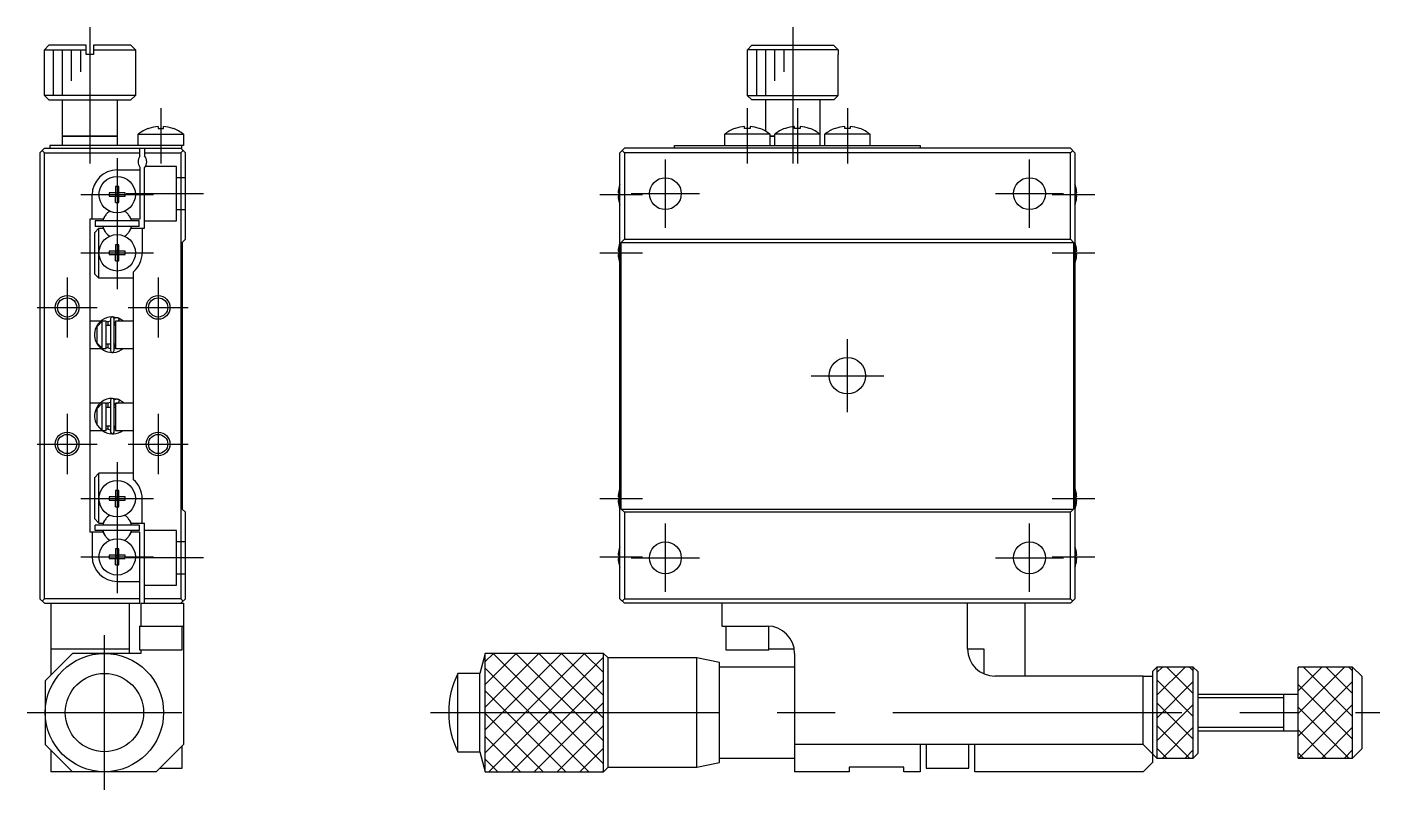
# Model space of a CAD drawing. Extents: x -119 to 236, y -99 to 95.
# Drawn here: x 87.2 to 235.8, y -45.5 to 38.3 of the extents above; entities that cross this region are included whole.
import ezdxf

# ---------------------------------------------------------------- set-up
doc = ezdxf.new("R2010")
doc.units = 0
doc.linetypes.add('CENTER', pattern=[50.8, 31.75, -6.35, 6.35, -6.35])
doc.linetypes.add('DASHED', pattern=[19.05, 12.7, -6.35])
doc.layers.get('0').update_dxf_attribs({"linetype": 'CONTINUOUS'})
doc.layers.add('CENTER', color=1, linetype='CENTER')

msp = doc.modelspace()

# ---------------------------------------------------------------- linework, layer by layer
at = {"color": 7, "linetype": 'CONTINUOUS'}
for p, q in [((89.081369, 35.8), (89.581369, 36.3)), ((89.081369, 30.8), (89.081369, 35.8)), ((89.081369, 35.8), (93.681369, 35.8)), ((93.681369, 36.3), (89.581369, 36.3)), ((90.081369, 30.8), (90.081369, 35.8)), ((91.081369, 30.8), (91.081369, 35.8)), ((92.081369, 32.4), (92.081369, 35.8)), ((93.081369, 33.4), (93.081369, 35.8)), ((93.681369, 35.8), (93.681369, 36.3)), ((93.681369, 35.3), (93.681369, 35.8)), ((98.581369, 36.3), (94.481369, 36.3)), ((94.481369, 36.3), (94.481369, 35.8)), ((94.481369, 35.8), (99.081369, 35.8)), ((94.481369, 35.8), (94.481369, 35.3)), ((98.581369, 36.3), (99.081369, 35.8)), ((99.081369, 35.8), (99.081369, 30.8)), ((166.316033, 35.8), (166.81782, 36.3)), ((176.283981, 35.8), (166.316033, 35.8)), ((166.316033, 35.3), (166.316033, 35.8)), ((166.81782, 36.3), (175.782194, 36.3)), ((167.300007, 35.8), (167.300007, 30.8)), ((168.300007, 35.8), (168.300007, 30.8)), ((169.300007, 35.8), (169.300007, 32.4)), ((170.300007, 35.8), (170.300007, 33.4)), ((175.782194, 36.3), (176.283981, 35.8)), ((176.283981, 35.8), (176.283981, 35.3)), ((94.481369, 35.3), (93.681369, 35.3)), ((166.300007, 35.3), (166.300007, 30.8)), ((166.300007, 35.3), (166.316033, 35.3)), ((176.283981, 35.3), (176.300007, 35.3)), ((176.300007, 30.8), (176.300007, 35.3)), ((99.081369, 30.8), (89.081369, 30.8)), ((89.581369, 30.3), (89.081369, 30.8)), ((89.581369, 30.3), (98.581369, 30.3)), ((91.081369, 25.3), (91.081369, 30.3)), ((97.081369, 30.3), (97.081369, 25.3)), ((99.081369, 30.8), (98.581369, 30.3)), ((166.300007, 30.8), (176.300007, 30.8)), ((166.300007, 30.8), (166.800007, 30.3)), ((175.800007, 30.3), (166.800007, 30.3)), ((168.300007, 30.3), (168.300007, 26.864102)), ((174.300007, 25.3), (174.300007, 30.3)), ((175.800007, 30.3), (176.300007, 30.8)), ((100.531369, 27.165302), (100.565125, 27.165302)), ((101.581369, 27.377436), (101.581369, 27.165302)), ((101.581369, 27.165302), (102.181369, 27.165302)), ((102.181369, 27.165302), (102.181369, 27.377436)), ((103.197614, 27.165302), (103.231369, 27.165302)), ((164.983762, 27.165302), (164.950007, 27.165302)), ((166.000007, 27.165302), (166.000007, 27.377436)), ((166.600007, 27.165302), (166.000007, 27.165302)), ((166.600007, 27.377436), (166.600007, 27.165302)), ((167.650007, 27.165302), (167.616252, 27.165302)), ((170.483762, 27.165302), (170.450007, 27.165302)), ((171.500007, 27.165302), (171.500007, 27.377436)), ((172.100007, 27.165302), (171.500007, 27.165302)), ((172.100007, 27.377436), (172.100007, 27.165302)), ((173.150007, 27.165302), (173.116252, 27.165302)), ((175.983762, 27.165302), (175.950007, 27.165302)), ((177.000007, 27.165302), (177.000007, 27.377436)), ((177.600007, 27.165302), (177.000007, 27.165302)), ((177.600007, 27.377436), (177.600007, 27.165302)), ((178.650007, 27.165302), (178.616252, 27.165302)), ((104.381369, 25.3), (89.681369, 25.3)), ((89.681369, 25.3), (89.681369, 25)), ((97.081369, 26.3), (91.081369, 26.3)), ((91.081369, 26.3), (97.081369, 26.3)), ((99.381369, 26.522499), (104.381369, 26.522499)), ((99.381369, 25.3), (99.381369, 26.522499)), ((104.181369, 25), (104.181369, 25.3)), ((104.381369, 26.522499), (104.381369, 25.3)), ((158.300007, 25), (158.300007, 25.3)), ((158.300007, 25.3), (185.300007, 25.3)), ((168.800007, 26.522499), (163.800007, 26.522499)), ((163.800007, 26.522499), (163.800007, 25.3)), ((168.800007, 25.3), (168.800007, 26.522499)), ((169.300007, 26.3), (168.800007, 26.3)), ((168.800007, 26.3), (169.300007, 26.3)), ((174.300007, 26.522499), (169.300007, 26.522499)), ((169.300007, 26.522499), (169.300007, 25.3)), ((179.800007, 26.522499), (174.800007, 26.522499)), ((174.800007, 26.522499), (174.800007, 25.3)), ((179.800007, 25.3), (179.800007, 26.522499)), ((185.300007, 25.3), (185.300007, 25)), ((89.081369, 25), (88.581369, 24.5)), ((88.581369, 24.5), (88.581369, -24.5)), ((88.831369, 24.75), (89.081369, 24.5)), ((89.081369, 25), (104.181369, 25)), ((89.081369, -24.5), (89.081369, 24.5)), ((89.081369, 24.5), (99.581369, 24.5)), ((99.581369, 24.1), (99.581369, 25)), ((100.081369, 25), (100.081369, 24.161438)), ((100.081369, 24.5), (104.081369, 24.5)), ((104.581369, 24.5), (104.081369, 25)), ((104.081369, 24.5), (104.331369, 24.75)), ((104.081369, 24.5), (104.081369, -24.5)), ((104.581369, 15), (104.581369, 24.5)), ((152.800007, 25), (152.300007, 24.5)), ((152.300007, -24.5), (152.300007, 24.5)), ((152.800007, 24.5), (152.550007, 24.75)), ((201.800007, 25), (152.800007, 25)), ((201.800007, 24.5), (152.800007, 24.5)), ((152.800007, 24.5), (152.800007, 15)), ((202.300007, 24.5), (201.800007, 25)), ((202.050007, 24.75), (201.800007, 24.5)), ((201.800007, 15), (201.800007, 24.5)), ((202.300007, 24.5), (202.300007, -24.5)), ((97.081369, 22.6), (99.581369, 22.6)), ((99.581369, 22.9), (99.581369, 17.2)), ((100.081369, 16.2), (100.081369, 22.838562)), ((94.331369, 17.2), (94.331369, 19.85)), ((96.195008, 20.08), (96.195008, 19.72)), ((96.901369, 20.08), (96.195008, 20.08)), ((96.195008, 19.72), (96.901369, 19.72)), ((97.261369, 20.786361), (96.901369, 20.786361)), ((96.901369, 20.786361), (96.901369, 20.08)), ((96.911742, 20.069628), (96.901369, 20.08)), ((96.911742, 19.730372), (96.901369, 19.72)), ((96.901369, 19.013638), (96.901369, 19.72)), ((96.911742, 20.069628), (96.911742, 19.730372)), ((97.250997, 20.069628), (96.911742, 20.069628)), ((96.911742, 19.730372), (97.250997, 19.730372)), ((97.250997, 20.069628), (97.261369, 20.08)), ((97.250997, 19.730372), (97.250997, 20.069628)), ((97.250997, 19.730372), (97.261369, 19.72)), ((97.261369, 20.08), (97.261369, 20.786361)), ((97.967731, 20.08), (97.261369, 20.08)), ((97.261369, 19.72), (97.967731, 19.72)), ((97.261369, 19.013638), (97.261369, 19.72)), ((97.967731, 19.72), (97.967731, 20.08)), ((152.110148, 20.08), (152.230485, 20.08)), ((152.230485, 19.72), (152.110148, 19.72)), ((152.225863, 20.788616), (152.230485, 20.786361)), ((152.230485, 20.08), (152.230485, 19.72)), ((202.369529, 20.786361), (202.374151, 20.788616)), ((202.369529, 19.72), (202.369529, 20.08)), ((202.369529, 20.08), (202.489866, 20.08)), ((202.489866, 19.72), (202.369529, 19.72)), ((96.901369, 19.013638), (97.261369, 19.013638)), ((152.230485, 19.013638), (152.225863, 19.011384)), ((202.374151, 19.011384), (202.369529, 19.013638)), ((94.081369, 17.2), (94.081369, -17.2)), ((95.536957, 17.2), (94.081369, 17.2)), ((99.481369, 17), (94.681369, 17)), ((94.681369, 17), (94.681369, 16.4)), ((99.481369, 16.4), (94.681369, 16.4)), ((95.706554, 17.49375), (95.536957, 17.2)), ((98.625781, 17.2), (98.456185, 17.49375)), ((99.581369, 17.2), (98.625781, 17.2)), ((99.481369, 16.4), (99.481369, 17)), ((95.081369, 16.2), (94.581369, 15.7)), ((94.581369, 15.7), (94.581369, 11.2)), ((95.081369, 10.7), (95.081369, 16.2)), ((95.081369, 16.2), (95.536957, 16.2)), ((95.536957, 16.2), (95.706554, 15.90625)), ((98.456185, 15.90625), (98.625781, 16.2)), ((98.625781, 16.2), (100.081369, 16.2)), ((99.831369, 16.2), (99.831369, 13.5)), ((104.581369, 15), (104.231369, 14.65)), ((152.450007, 14.65), (152.800007, 15)), ((152.800007, 15), (201.800007, 15)), ((201.800007, 15), (202.150007, 14.65)), ((96.195008, 13.68), (96.195008, 13.32)), ((96.901369, 13.68), (96.195008, 13.68)), ((96.901369, 14.386361), (96.901369, 13.68)), ((97.261369, 14.386361), (96.901369, 14.386361)), ((96.911742, 13.669628), (96.901369, 13.68)), ((96.911742, 13.669628), (96.911742, 13.330372)), ((97.250997, 13.669628), (96.911742, 13.669628)), ((97.250997, 13.669628), (97.261369, 13.68)), ((97.250997, 13.330372), (97.250997, 13.669628)), ((97.261369, 13.68), (97.261369, 14.386361)), ((97.967731, 13.68), (97.261369, 13.68)), ((97.967731, 13.32), (97.967731, 13.68)), ((104.231369, 14.65), (104.231369, -14.65)), ((152.110148, 13.68), (152.230485, 13.68)), ((152.225863, 14.388616), (152.230485, 14.386361)), ((152.230485, 13.68), (152.230485, 13.32)), ((152.450007, -14.65), (152.450007, 14.65)), ((152.450007, 14.65), (202.150007, 14.65)), ((202.150007, 14.65), (202.150007, -14.65)), ((202.369529, 14.386361), (202.374151, 14.388616)), ((202.369529, 13.32), (202.369529, 13.68)), ((202.369529, 13.68), (202.489866, 13.68)), ((96.195008, 13.32), (96.901369, 13.32)), ((96.911742, 13.330372), (96.901369, 13.32)), ((96.901369, 12.613638), (96.901369, 13.32)), ((96.901369, 12.613638), (97.261369, 12.613638)), ((96.911742, 13.330372), (97.250997, 13.330372)), ((97.250997, 13.330372), (97.261369, 13.32)), ((97.261369, 12.613638), (97.261369, 13.32)), ((97.261369, 13.32), (97.967731, 13.32)), ((152.230485, 13.32), (152.110148, 13.32)), ((152.230485, 12.613638), (152.225863, 12.611384)), ((202.489866, 13.32), (202.369529, 13.32)), ((202.374151, 12.611384), (202.369529, 12.613638)), ((94.581369, 11.2), (95.081369, 10.7)), ((98.881369, 10.7), (95.081369, 10.7)), ((98.881369, -11.420938), (98.881369, 11.420938)), ((95.279744, 6), (94.081369, 6)), ((94.881369, 5.416515), (95.381369, 5.945683)), ((95.280903, 6), (95.280738, 6)), ((95.381369, 6), (95.381369, 5.945683)), ((95.881369, 6), (95.381369, 6)), ((95.381369, 5.945683), (95.381369, 3.054317)), ((95.881358, 5.914926), (96.333491, 6.046028)), ((95.881369, 3), (95.881369, 6)), ((96.081369, 5.5), (96.081369, 6)), ((96.333519, 6.258046), (96.333519, 2.758046)), ((97.302398, 6.299002), (96.560854, 6.456727)), ((96.732837, 6.289885), (96.731079, 6.289048)), ((96.764427, 6.303901), (96.732837, 6.289885)), ((96.733519, 2.758046), (96.733519, 6.258046)), ((96.796664, 6.316321), (96.764427, 6.303901)), ((96.82947, 6.327113), (96.796664, 6.316321)), ((96.862764, 6.336251), (96.82947, 6.327113)), ((96.896464, 6.343715), (96.862764, 6.336251)), ((96.881369, 6), (96.881369, 3)), ((98.881369, 6), (96.881369, 6)), ((96.930489, 6.349485), (96.896464, 6.343715)), ((96.964755, 6.353548), (96.930489, 6.349485)), ((96.999178, 6.355894), (96.964755, 6.353548)), ((97.033674, 6.356517), (96.999178, 6.355894)), ((97.068159, 6.355416), (97.033674, 6.356517)), ((97.102549, 6.352592), (97.068159, 6.355416)), ((97.13676, 6.348053), (97.102549, 6.352592)), ((97.170708, 6.341809), (97.13676, 6.348053)), ((97.204309, 6.333875), (97.170708, 6.341809)), ((97.200969, 6.011824), (97.194644, 6)), ((97.207431, 6.024329), (97.200969, 6.011824)), ((97.237482, 6.32427), (97.204309, 6.333875)), ((97.309196, 6.296089), (97.205174, 5.999982)), ((97.213985, 6.037435), (97.207431, 6.024329)), ((97.220592, 6.051057), (97.213985, 6.037435)), ((97.227206, 6.065105), (97.220592, 6.051057)), ((97.233786, 6.079491), (97.227206, 6.065105)), ((97.240289, 6.094119), (97.233786, 6.079491)), ((97.270142, 6.313017), (97.237482, 6.32427)), ((97.246673, 6.108895), (97.240289, 6.094119)), ((97.252896, 6.123723), (97.246673, 6.108895)), ((97.258919, 6.138508), (97.252896, 6.123723)), ((97.264701, 6.153153), (97.258919, 6.138508)), ((97.270206, 6.167564), (97.264701, 6.153153)), ((97.300533, 6.300863), (97.270142, 6.313017)), ((97.275397, 6.181646), (97.270206, 6.167564)), ((97.280242, 6.195309), (97.275397, 6.181646)), ((97.284709, 6.208465), (97.280242, 6.195309)), ((97.288768, 6.221027), (97.284709, 6.208465)), ((97.292394, 6.232915), (97.288768, 6.221027)), ((97.295563, 6.244051), (97.292394, 6.232915)), ((97.298254, 6.254364), (97.295563, 6.244051)), ((97.300451, 6.263786), (97.298254, 6.254364)), ((97.2992, 6.301144), (97.301193, 6.300489)), ((97.787168, 6.000034), (97.300093, 6.300011)), ((97.302138, 6.272256), (97.300451, 6.263786)), ((97.301193, 6.300489), (97.302671, 6.298643)), ((97.303305, 6.279719), (97.302138, 6.272256)), ((97.302671, 6.298643), (97.303626, 6.295621)), ((97.303944, 6.286128), (97.303305, 6.279719)), ((97.303626, 6.295621), (97.304052, 6.29144)), ((97.304052, 6.29144), (97.303944, 6.286128)), ((97.305935, 6.296655), (97.309196, 6.296089)), ((94.881369, 3.583485), (94.881369, 5.416515)), ((96.333519, 5.5), (95.881369, 5.5)), ((96.733519, 5.656435), (96.881336, 5.916361)), ((96.881369, 5.5), (96.733519, 5.5)), ((94.081369, 3), (95.29889, 3)), ((95.381369, 3.054317), (94.881369, 3.583485)), ((95.299352, 3), (95.299458, 3)), ((95.299986, 3), (95.300107, 3)), ((95.381369, 3.054317), (95.381369, 3)), ((95.381369, 3), (95.881369, 3)), ((96.333517, 2.970366), (95.8813, 3.100898)), ((95.881369, 3.5), (96.333519, 3.5)), ((96.081369, 3.024524), (96.081369, 3.5)), ((96.733519, 3.5), (96.881369, 3.5)), ((96.881329, 3.099736), (96.733519, 3.359657)), ((96.881578, 2.996816), (96.733522, 2.970048)), ((96.881369, 3), (98.881369, 3)), ((96.894603, 2.999892), (96.881578, 2.996816)), ((96.555496, 2.559274), (96.656284, 2.562912)), ((97.241575, 2.693134), (97.242712, 2.693503)), ((97.242712, 2.693503), (97.243734, 2.693837)), ((97.243734, 2.693837), (97.24502, 2.694259)), ((97.24502, 2.694259), (97.24669, 2.694811)), ((97.24669, 2.694811), (97.248302, 2.695349)), ((97.248302, 2.695349), (97.251516, 2.696435)), ((97.251516, 2.696435), (97.25333, 2.697056)), ((97.25333, 2.697056), (97.256898, 2.698293)), ((97.256898, 2.698293), (97.300533, 2.71523)), ((97.2992, 2.714949), (97.298893, 2.71568)), ((97.300533, 2.71523), (97.2992, 2.714949)), ((97.300291, 2.716166), (97.353221, 2.739769)), ((95.881246, -3.0321), (96.344231, -2.89593)), ((96.344258, -2.683911), (96.344258, -6.183911)), ((97.313137, -2.642955), (96.571594, -2.485231)), ((96.743576, -2.652073), (96.741818, -2.652909)), ((96.775166, -2.638056), (96.743576, -2.652073)), ((96.744258, -6.183911), (96.744258, -2.683911)), ((96.807403, -2.625637), (96.775166, -2.638056)), ((96.840209, -2.614845), (96.807403, -2.625637)), ((96.873503, -2.605706), (96.840209, -2.614845)), ((96.907203, -2.598243), (96.873503, -2.605706)), ((96.941228, -2.592473), (96.907203, -2.598243)), ((96.975494, -2.58841), (96.941228, -2.592473)), ((97.009917, -2.586064), (96.975494, -2.58841)), ((97.044413, -2.585441), (97.009917, -2.586064)), ((97.078899, -2.586542), (97.044413, -2.585441)), ((97.113289, -2.589365), (97.078899, -2.586542)), ((97.147499, -2.593904), (97.113289, -2.589365)), ((97.181447, -2.600148), (97.147499, -2.593904)), ((97.319935, -2.645869), (97.180089, -3.000019)), ((97.215048, -2.608082), (97.181447, -2.600148)), ((97.192364, -2.964834), (97.18688, -2.973786)), ((97.198095, -2.955024), (97.192364, -2.964834)), ((97.204038, -2.944415), (97.198095, -2.955024)), ((97.210157, -2.933074), (97.204038, -2.944415)), ((97.216413, -2.921069), (97.210157, -2.933074)), ((97.248221, -2.617688), (97.215048, -2.608082)), ((97.222769, -2.908475), (97.216413, -2.921069)), ((97.229186, -2.895368), (97.222769, -2.908475)), ((97.235624, -2.881829), (97.229186, -2.895368)), ((97.242043, -2.867942), (97.235624, -2.881829)), ((97.248405, -2.853791), (97.242043, -2.867942)), ((97.280881, -2.628941), (97.248221, -2.617688)), ((97.25467, -2.839463), (97.248405, -2.853791)), ((97.2608, -2.825046), (97.25467, -2.839463)), ((97.266756, -2.810629), (97.2608, -2.825046)), ((97.272504, -2.7963), (97.266756, -2.810629)), ((97.278007, -2.782147), (97.272504, -2.7963)), ((97.283231, -2.768257), (97.278007, -2.782147)), ((97.311272, -2.641095), (97.280881, -2.628941)), ((97.288145, -2.754715), (97.283231, -2.768257)), ((97.292718, -2.741605), (97.288145, -2.754715)), ((97.296922, -2.729006), (97.292718, -2.741605)), ((97.300732, -2.716996), (97.296922, -2.729006)), ((97.304124, -2.705649), (97.300732, -2.716996)), ((97.307078, -2.695034), (97.304124, -2.705649)), ((97.309574, -2.685217), (97.307078, -2.695034)), ((97.311598, -2.676257), (97.309574, -2.685217)), ((97.309939, -2.640813), (97.311885, -2.641435)), ((97.86396, -2.99995), (97.310832, -2.641946)), ((97.313138, -2.668211), (97.311598, -2.676257)), ((97.311885, -2.641435), (97.313344, -2.643184)), ((97.314184, -2.661126), (97.313138, -2.668211)), ((97.313344, -2.643184), (97.314308, -2.646048)), ((97.314729, -2.655047), (97.314184, -2.661126)), ((97.314308, -2.646048), (97.31477, -2.650011)), ((97.31477, -2.650011), (97.314729, -2.655047)), ((95.224183, -3), (94.081369, -3)), ((94.881369, -3.583485), (95.381369, -3.054317)), ((94.881369, -5.416515), (94.881369, -3.583485)), ((95.224994, -3), (95.22482, -3)), ((95.225376, -3), (95.225271, -3)), ((95.381369, -3), (95.381369, -3.054317)), ((95.881369, -3), (95.381369, -3)), ((95.381369, -3.054317), (95.381369, -5.945683)), ((95.881369, -6), (95.881369, -3)), ((96.344258, -3.5), (95.881369, -3.5)), ((96.081369, -3), (95.955356, -3)), ((96.081369, -3.5), (96.081369, -3)), ((96.744258, -3.285522), (96.881323, -3.032215)), ((96.881369, -3.5), (96.744258, -3.5)), ((98.881369, -3), (96.881369, -3)), ((96.881369, -3), (96.881369, -6)), ((96.949021, -2.999911), (97.130388, -2.999968)), ((97.172239, -2.994973), (97.168062, -3)), ((97.176787, -2.988902), (97.172239, -2.994973)), ((97.181677, -2.981825), (97.176787, -2.988902)), ((97.18688, -2.973786), (97.181677, -2.981825)), ((94.865237, -5.423411), (95.385373, -6.000507)), ((95.381369, -5.945683), (94.881369, -5.416515)), ((96.344256, -5.971592), (95.881316, -5.836034)), ((95.881369, -5.5), (96.344258, -5.5)), ((96.081369, -5.913996), (96.081369, -5.5)), ((96.744258, -5.5), (96.881369, -5.5)), ((96.881342, -5.835619), (96.744258, -5.5823)), ((94.081369, -6), (95.381369, -6)), ((95.381369, -5.945683), (95.381369, -6)), ((95.381369, -6), (95.881369, -6)), ((96.566235, -6.382684), (96.667024, -6.379045)), ((96.881448, -5.947618), (96.744261, -5.97191)), ((96.881369, -6), (98.881369, -6)), ((97.252314, -6.248824), (97.253451, -6.248454)), ((97.253451, -6.248454), (97.254473, -6.248121)), ((97.254473, -6.248121), (97.255759, -6.247699)), ((97.255759, -6.247699), (97.257429, -6.247146)), ((97.257429, -6.247146), (97.259041, -6.246608)), ((97.259041, -6.246608), (97.262255, -6.245522)), ((97.262255, -6.245522), (97.26407, -6.244902)), ((97.26407, -6.244902), (97.267637, -6.243665)), ((97.267637, -6.243665), (97.311272, -6.226727)), ((97.309939, -6.227009), (97.309632, -6.226277)), ((97.311272, -6.226727), (97.309939, -6.227009)), ((97.31103, -6.225791), (97.36396, -6.202189)), ((95.081369, -10.7), (94.581369, -11.2)), ((94.581369, -11.2), (94.581369, -15.7)), ((95.081369, -16.2), (95.081369, -10.7)), ((98.881369, -10.7), (95.081369, -10.7)), ((96.901369, -13.32), (96.195008, -13.32)), ((96.195008, -13.32), (96.195008, -13.68)), ((96.901369, -12.613639), (96.901369, -13.32)), ((97.261369, -12.613639), (96.901369, -12.613639)), ((96.911742, -13.330372), (96.901369, -13.32)), ((97.250997, -13.330372), (96.911742, -13.330372)), ((96.911742, -13.330372), (96.911742, -13.669628)), ((97.250997, -13.330372), (97.261369, -13.32)), ((97.250997, -13.669628), (97.250997, -13.330372)), ((97.261369, -13.32), (97.261369, -12.613639)), ((97.967731, -13.32), (97.261369, -13.32)), ((97.967731, -13.68), (97.967731, -13.32)), ((152.110148, -13.32), (152.230485, -13.32)), ((152.225863, -12.611384), (152.230485, -12.613639)), ((152.230485, -13.32), (152.230485, -13.68)), ((202.369529, -12.613639), (202.374151, -12.611384)), ((202.369529, -13.68), (202.369529, -13.32)), ((202.369529, -13.32), (202.489866, -13.32)), ((96.195008, -13.68), (96.901369, -13.68)), ((96.911742, -13.669628), (96.901369, -13.68)), ((96.901369, -14.386362), (96.901369, -13.68)), ((96.901369, -14.386362), (97.261369, -14.386362)), ((96.911742, -13.669628), (97.250997, -13.669628)), ((97.250997, -13.669628), (97.261369, -13.68)), ((97.261369, -14.386362), (97.261369, -13.68)), ((97.261369, -13.68), (97.967731, -13.68)), ((99.831369, -16.2), (99.831369, -13.5)), ((104.231369, -14.65), (104.581369, -15)), ((152.230485, -13.68), (152.110148, -13.68)), ((152.230485, -14.386362), (152.225863, -14.388616)), ((152.450007, -14.65), (202.150007, -14.65)), ((152.800007, -15), (152.450007, -14.65)), ((202.150007, -14.65), (201.800007, -15)), ((202.489866, -13.68), (202.369529, -13.68)), ((202.374151, -14.388616), (202.369529, -14.386362)), ((94.581369, -15.7), (95.081369, -16.2)), ((95.081369, -16.2), (95.536957, -16.2)), ((95.536957, -16.2), (95.706554, -15.90625)), ((98.456185, -15.90625), (98.625781, -16.2)), ((98.625781, -16.2), (100.081369, -16.2)), ((100.081369, -25), (100.081369, -16.2)), ((104.581369, -24.5), (104.581369, -15)), ((201.800007, -15), (152.800007, -15)), ((152.800007, -15), (152.800007, -24.5)), ((201.800007, -24.5), (201.800007, -15)), ((95.536957, -17.2), (94.081369, -17.2)), ((94.331369, -17.2), (94.331369, -19.85)), ((99.481369, -16.4), (94.681369, -16.4)), ((94.681369, -17), (94.681369, -16.4)), ((99.481369, -17), (94.681369, -17)), ((95.706554, -17.49375), (95.536957, -17.2)), ((98.625781, -17.2), (98.456185, -17.49375)), ((99.581369, -17.2), (98.625781, -17.2)), ((99.481369, -16.4), (99.481369, -17)), ((99.581369, -25), (99.581369, -17.2)), ((96.901369, -19.013639), (96.901369, -19.72)), ((97.261369, -19.013639), (96.901369, -19.013639)), ((97.261369, -19.72), (97.261369, -19.013639)), ((152.225863, -19.011384), (152.230485, -19.013639)), ((202.369529, -19.013639), (202.374151, -19.011384)), ((96.195008, -19.72), (96.195008, -20.08)), ((96.901369, -19.72), (96.195008, -19.72)), ((96.195008, -20.08), (96.901369, -20.08)), ((96.911742, -19.730372), (96.901369, -19.72)), ((96.911742, -20.069628), (96.901369, -20.08)), ((96.901369, -20.786362), (96.901369, -20.08)), ((96.901369, -20.786362), (97.261369, -20.786362)), ((96.911742, -19.730372), (96.911742, -20.069628)), ((97.250997, -19.730372), (96.911742, -19.730372)), ((96.911742, -20.069628), (97.250997, -20.069628)), ((97.250997, -19.730372), (97.261369, -19.72)), ((97.250997, -20.069628), (97.250997, -19.730372)), ((97.250997, -20.069628), (97.261369, -20.08)), ((97.967731, -19.72), (97.261369, -19.72)), ((97.261369, -20.08), (97.967731, -20.08)), ((97.261369, -20.786362), (97.261369, -20.08)), ((97.967731, -20.08), (97.967731, -19.72)), ((152.110148, -19.72), (152.230485, -19.72)), ((152.230485, -20.08), (152.110148, -20.08)), ((152.230485, -20.786362), (152.225863, -20.788616)), ((152.230485, -19.72), (152.230485, -20.08)), ((202.369529, -20.08), (202.369529, -19.72)), ((202.369529, -19.72), (202.489866, -19.72)), ((202.489866, -20.08), (202.369529, -20.08)), ((202.374151, -20.788616), (202.369529, -20.786362)), ((97.081369, -22.6), (99.581369, -22.6)), ((88.581369, -24.5), (89.081369, -25)), ((89.081369, -24.5), (88.831369, -24.75)), ((99.581369, -24.5), (89.081369, -24.5)), ((89.081369, -25), (99.581369, -25)), ((89.781369, -25), (89.781369, -32.9)), ((98.381369, -25), (98.381369, -30.5)), ((99.681369, -25), (104.381369, -25)), ((99.681369, -25), (99.681369, -27.5)), ((104.081369, -24.5), (100.081369, -24.5)), ((104.081369, -25), (104.581369, -24.5)), ((104.331369, -24.75), (104.081369, -24.5)), ((104.381369, -25), (104.381369, -40.5)), ((152.300007, -24.5), (152.800007, -25)), ((152.550007, -24.75), (152.800007, -24.5)), ((152.800007, -24.5), (201.800007, -24.5)), ((163.500007, -25), (152.800007, -25)), ((190.500007, -25), (163.500007, -25)), ((163.500007, -25), (163.500007, -27.5)), ((201.800007, -25), (190.500007, -25)), ((190.500007, -30), (190.500007, -25)), ((196.800007, -25), (196.800007, -33)), ((201.800007, -24.5), (202.050007, -24.75)), ((201.800007, -25), (202.300007, -24.5)), ((99.531369, -27.5), (104.381369, -27.5)), ((99.531369, -27.5), (99.531369, -30.1)), ((104.231369, -30.1), (104.231369, -27.5)), ((163.500007, -27.5), (168.500007, -27.5)), ((163.950007, -27.5), (163.950007, -30.1)), ((168.650007, -30.1), (168.650007, -27.503752)), ((92.181369, -30.5), (89.181369, -33.5)), ((89.781369, -30), (98.381369, -30)), ((99.681369, -30.5), (92.181369, -30.5)), ((99.531369, -30.1), (104.231369, -30.1)), ((99.681369, -30.1), (99.681369, -30.5)), ((137.5, -30.500001), (136.910512, -32.7)), ((137.5, -41.40646), (148.406459, -30.500001)), ((137.5, -38.90646), (145.906459, -30.500001)), ((137.5, -36.40646), (143.406459, -30.500001)), ((137.5, -33.90646), (140.906459, -30.500001)), ((137.5, -43.499999), (137.5, -30.500001)), ((150.500001, -30.500001), (137.5, -30.500001)), ((137.5, -31.40646), (138.406459, -30.500001)), ((137.906461, -43.499999), (150.500001, -30.906459)), ((138.384318, -30.500001), (150.500001, -42.615685)), ((140.884318, -30.500001), (150.500001, -40.115685)), ((143.384318, -30.500001), (150.500001, -37.615685)), ((145.884318, -30.500001), (150.500001, -35.115685)), ((148.384318, -30.500001), (150.500001, -32.615685)), ((150.500001, -43.499999), (150.500001, -30.500001)), ((151.000003, -31.000004), (150.500001, -30.500001)), ((151.000003, -42.999996), (151.000003, -31.000004)), ((160.750008, -31.000004), (151.000003, -31.000004)), ((160.750008, -42.999996), (160.750008, -31.000004)), ((163.250007, -31.500003), (160.750008, -31.000004)), ((163.950007, -30.1), (168.650007, -30.1)), ((168.650007, -30), (171.458047, -30)), ((171.500007, -30.5), (171.500007, -43.5)), ((190.500007, -30), (192.300007, -30)), ((192.300007, -30), (192.300007, -32.749546)), ((137.5, -32.115684), (148.884316, -43.499999)), ((163.250007, -42.499997), (163.250007, -31.500003)), ((171.500007, -32), (163.250007, -32)), ((211.300007, -32), (210.800007, -32.5)), ((210.800007, -32.5), (210.800007, -42.5)), ((211.300007, -32), (211.300007, -42)), ((211.300007, -35.106453), (214.40646, -32)), ((211.300007, -32.606453), (211.90646, -32)), ((215.300007, -32), (211.300007, -32)), ((212.384317, -32), (215.300007, -34.915691)), ((214.884317, -32), (215.300007, -32.415691)), ((215.300007, -42), (215.300007, -32)), ((215.800007, -32.5), (215.300007, -32)), ((215.800007, -32.5), (215.800007, -41.5)), ((226.800007, -42), (226.800007, -32)), ((226.800007, -37.106453), (231.90646, -32)), ((226.800007, -34.606453), (229.40646, -32)), ((226.800007, -32.106453), (226.90646, -32)), ((232.800007, -32), (226.800007, -32)), ((227.384317, -32), (232.800007, -37.415691)), ((229.884317, -32), (232.800007, -34.915691)), ((232.384317, -32), (232.800007, -32.415691)), ((233.800007, -33), (232.800007, -32)), ((232.800007, -42), (232.800007, -32)), ((89.181369, -33.5), (89.181369, -40.5)), ((134.500001, -41.3), (134.500001, -32.7)), ((136.910512, -32.7), (134.500001, -32.7)), ((136.910512, -41.3), (136.910512, -32.7)), ((140.406461, -43.499999), (150.500001, -33.406459)), ((209.800007, -33), (193.500007, -33)), ((209.800007, -40.5), (209.800007, -33)), ((209.800007, -33), (210.800007, -33)), ((211.300007, -33.415691), (215.300007, -37.415691)), ((211.300007, -37.606453), (215.300007, -33.606453)), ((226.800007, -39.606453), (232.800007, -33.606453)), ((226.800007, -33.915691), (232.800007, -39.915691)), ((233.800007, -33), (233.800007, -41)), ((137.5, -34.615684), (146.384316, -43.499999)), ((226.800007, -35), (215.800026, -35)), ((225.200007, -34.999995), (225.200007, -39.000005)), ((137.5, -37.115684), (143.884316, -43.499999)), ((142.906461, -43.499999), (150.500001, -35.906459)), ((211.300007, -35.915691), (215.300007, -39.915691)), ((211.300007, -40.106453), (215.300007, -36.106453)), ((226.800007, -36.415691), (232.384317, -42)), ((226.90646, -42), (232.800007, -36.106453)), ((145.406461, -43.499999), (150.500001, -38.406459)), ((211.300007, -38.415691), (214.884317, -42)), ((211.90646, -42), (215.300007, -38.606453)), ((229.40646, -42), (232.800007, -38.606453)), ((137.5, -39.615684), (141.384316, -43.499999)), ((215.800026, -39), (226.800007, -39)), ((226.800007, -38.915691), (229.884317, -42)), ((89.181369, -40.5), (92.181369, -43.5)), ((89.781369, -41.1), (89.781369, -43.5)), ((101.381369, -43.5), (104.381369, -40.5)), ((104.231369, -43.1), (104.231369, -40.65)), ((134.500001, -41.3), (136.910512, -41.3)), ((136.910512, -41.3), (137.5, -43.499999)), ((147.906461, -43.499999), (150.500001, -40.906459)), ((209.800007, -40.5), (171.500007, -40.5)), ((185.300007, -40.5), (185.300007, -43.5)), ((185.950007, -40.5), (185.950007, -43.1)), ((190.650007, -43.1), (190.650007, -40.5)), ((191.300007, -43.5), (191.300007, -40.5)), ((209.800007, -40.5), (211.300007, -42)), ((211.300007, -40.915691), (212.384317, -42)), ((214.40646, -42), (215.300007, -41.106453)), ((215.300007, -42), (215.800007, -41.5)), ((226.800007, -41.415691), (227.384317, -42)), ((231.90646, -42), (232.800007, -41.106453)), ((232.800007, -42), (233.800007, -41)), ((137.5, -42.115684), (138.884316, -43.499999)), ((150.500001, -43.499999), (151.000003, -42.999996)), ((151.000003, -42.999996), (160.750008, -42.999996)), ((160.750008, -42.999996), (163.250007, -42.499997)), ((163.250007, -42), (171.500007, -42)), ((177.500007, -43), (177.500007, -43.5)), ((183.500007, -43), (177.500007, -43)), ((183.500007, -43.5), (183.500007, -43)), ((210.800007, -42.5), (209.800007, -43.5)), ((211.300007, -42), (215.300007, -42)), ((226.800007, -42), (232.800007, -42)), ((101.381369, -43.5), (89.781369, -43.5)), ((101.781369, -43.1), (104.231369, -43.1)), ((137.5, -43.499999), (150.500001, -43.499999)), ((150.406461, -43.499999), (150.500001, -43.406459)), ((177.500007, -43.5), (171.500007, -43.5)), ((185.300007, -43.5), (183.500007, -43.5)), ((185.950007, -43.1), (190.650007, -43.1)), ((209.800007, -43.5), (191.300007, -43.5))]:
    msp.add_line(p, q, dxfattribs=at)
at = {"color": 3, "linetype": 'DASHED'}
for p, q in [((103.581369, 23), (100.1971, 23)), ((103.581369, 17), (103.581369, 23)), ((104.581369, 21.75), (103.581369, 21.75)), ((103.581369, 18.25), (104.581369, 18.25)), ((100.081369, 17), (103.581369, 17)), ((103.581369, -17), (100.081369, -17)), ((103.581369, -23), (103.581369, -17)), ((104.581369, -18.25), (103.581369, -18.25)), ((103.581369, -21.75), (104.581369, -21.75)), ((100.081369, -23), (103.581369, -23))]:
    msp.add_line(p, q, dxfattribs=at)
at = {"color": 3, "linetype": 'CONTINUOUS'}
for p, q in [((225.200007, -35.379), (215.800026, -35.379)), ((215.800026, -38.621), (225.200007, -38.621))]:
    msp.add_line(p, q, dxfattribs=at)
at = {"color": 7, "linetype": 'CONTINUOUS'}
for centre, radius in [((97.081369, 19.9), 2), ((157.300007, 20), 1.75), ((197.300007, 20), 1.75), ((97.081369, 13.5), 2), ((91.581369, 7.5), 1.0565), ((101.581369, 7.5), 1.0565), ((177.300007, 0), 2), ((91.581369, -7.5), 1.0565), ((101.581369, -7.5), 1.0565), ((97.081369, -13.5), 2), ((97.081369, -19.9), 2), ((157.300007, -20), 1.75), ((197.300007, -20), 1.75), ((95.681369, -37), 6.499999), ((95.681369, -37), 4.3)]:
    msp.add_circle(centre, radius, dxfattribs=at)
at = {"color": 3, "linetype": 'CONTINUOUS'}
for centre in [(91.581369, 7.5), (101.581369, 7.5), (91.581369, -7.5), (101.581369, -7.5)]:
    msp.add_circle(centre, 1.3, dxfattribs=at)
at = {"color": 7, "linetype": 'CONTINUOUS'}
for centre, radius, start, end in [((101.881369, 23.4), 4, 109.724634, 128.682187), ((101.881369, 23.4), 3.988734, 94.313394, 109.268203), ((101.881369, 23.4), 3.988734, 70.731797, 85.686606), ((101.881369, 23.4), 4, 51.317813, 70.275366), ((166.300007, 23.4), 4, 109.724634, 128.682187), ((166.300007, 23.4), 3.988734, 94.313394, 109.268203), ((166.300007, 23.4), 3.988734, 70.731797, 85.686606), ((166.300007, 23.4), 4, 51.317813, 70.275366), ((171.800007, 23.4), 4, 109.724634, 128.682187), ((171.800007, 23.4), 3.988734, 94.313394, 109.268203), ((171.800007, 23.4), 3.988734, 70.731797, 85.686606), ((171.800007, 23.4), 4, 51.317813, 70.275366), ((177.300007, 23.4), 4, 109.724634, 128.682187), ((177.300007, 23.4), 3.988734, 94.313394, 109.268203), ((177.300007, 23.4), 3.988734, 70.731797, 85.686606), ((177.300007, 23.4), 4, 51.317813, 70.275366), ((100.381369, 23.5), 1, 143.130102, 216.869898), ((99.331369, 23.5), 1, 318.590378, 41.409622), ((97.081369, 19.85), 2.75, 90, 180), ((155.300007, 19.9), 3.2, 159.635865, 163.877467), ((199.300007, 19.9), 3.2, 16.122533, 20.364135), ((155.300007, 19.9), 3.194933, 163.893288, 176.770291), ((155.300007, 19.9), 3.194933, 183.229709, 196.106712), ((199.300007, 19.9), 3.194933, 3.229709, 16.106712), ((199.300007, 19.9), 3.194933, 343.893288, 356.770291), ((97.196369, 16.58519), 1.75, 121.886504, 135.004406), ((97.081369, 16.699999), 1.5875, 120.433182, 134.999974), ((97.081369, 16.699999), 1.5875, 45.000026, 59.566818), ((96.966369, 16.58519), 1.75, 44.995594, 58.113496), ((155.300007, 19.9), 3.2, 196.122533, 200.364135), ((199.300007, 19.9), 3.2, 339.635865, 343.877467), ((97.081369, 16.699999), 1.5875, 149.999969, 169.10691), ((97.081369, 16.699999), 1.5875, 190.893016, 209.999969), ((97.081369, 16.7), 1.5875, 135, 150), ((97.081369, 16.7), 1.5875, 30, 45), ((97.081369, 16.699999), 1.5875, 10.89309, 30.000031), ((97.081369, 16.699999), 1.5875, 330, 349.106984), ((97.081369, 16.7), 1.5875, 210, 225), ((97.081369, 16.699999), 1.5875, 224.999974, 239.566737), ((97.196369, 16.81481), 1.75, 224.995594, 238.113496), ((97.081369, 16.699999), 1.5875, 300.433263, 315.000026), ((96.966369, 16.81481), 1.75, 301.886504, 315.004406), ((97.081369, 16.7), 1.5875, 315, 330), ((97.081369, 13.5), 2.75, 310.885193, 0), ((155.300007, 13.5), 3.194933, 163.893288, 176.770291), ((155.300007, 13.5), 3.2, 159.635865, 163.877467), ((199.300007, 13.5), 3.2, 16.122533, 20.364135), ((199.300007, 13.5), 3.194933, 3.229709, 16.106712), ((155.300007, 13.5), 3.194933, 183.229709, 196.106712), ((155.300007, 13.5), 3.2, 196.122533, 200.364135), ((199.300007, 13.5), 3.2, 339.635865, 343.877467), ((199.300007, 13.5), 3.194933, 343.893288, 356.770291), ((96.543287, 4.500023), 1.961267, 125.92921791, 155.29606991), ((96.535665, 4.500979), 1.956028, 90.75808874, 125.76486754), ((96.533519, 6.258046), 0.2, 0, 180), ((96.533446, 4.508147), 1.948934, 155.39212257, 269.18267785), ((96.53068, 4.515194), 1.956318, 273.68116935, 309.22617773), ((96.533519, 2.758046), 0.2, 180, 0), ((96.554026, -4.441934), 1.961267, 125.92921791, 155.29606991), ((96.546402, -4.440979), 1.956028, 90.75804249, 125.76482129), ((96.544258, -2.683911), 0.2, 0, 180), ((96.54433, -4.433756), 1.949043, 155.39535754, 210.51504086), ((96.544879, -4.433013), 1.949742, 233.508947, 269.162609), ((96.544258, -6.183911), 0.2, 180, 0), ((96.540956, -4.424677), 1.95843, 273.69078893, 306.43932679), ((97.081369, -13.5), 2.75, 0, 49.114807), ((155.300007, -13.5), 3.194933, 163.893288, 176.770291), ((155.300007, -13.5), 3.2, 159.635865, 163.877467), ((199.300007, -13.5), 3.2, 16.122533, 20.364135), ((199.300007, -13.5), 3.194933, 3.229709, 16.106712), ((155.300007, -13.5), 3.194933, 183.229709, 196.106712), ((155.300007, -13.5), 3.2, 196.122533, 200.364135), ((199.300007, -13.5), 3.2, 339.635865, 343.877467), ((199.300007, -13.5), 3.194933, 343.893288, 356.770291), ((97.081369, -16.699999), 1.5875, 150.000031, 169.106984), ((97.081369, -16.7), 1.5875, 135, 150), ((97.081369, -16.699999), 1.5875, 120.433263, 135.000026), ((97.196369, -16.81481), 1.75, 121.886504, 135.004406), ((97.081369, -16.699999), 1.5875, 44.999974, 59.566737), ((96.966369, -16.81481), 1.75, 44.995594, 58.113496), ((97.081369, -16.7), 1.5875, 30, 45), ((97.081369, -16.699999), 1.5875, 10.893016, 29.999969), ((97.081369, -16.699999), 1.5875, 190.89309, 210.000031), ((97.081369, -16.7), 1.5875, 210, 225), ((97.196369, -16.58519), 1.75, 224.995594, 238.113496), ((97.081369, -16.699999), 1.5875, 225.000026, 239.566818), ((97.081369, -16.699999), 1.5875, 300.433182, 314.999974), ((96.966369, -16.58519), 1.75, 301.886504, 315.004406), ((97.081369, -16.7), 1.5875, 315, 330), ((97.081369, -16.699999), 1.5875, 330, 349.10691), ((155.300007, -19.9), 3.194933, 163.893288, 176.770291), ((155.300007, -19.9), 3.2, 159.635865, 163.877467), ((199.300007, -19.9), 3.2, 16.122533, 20.364135), ((199.300007, -19.9), 3.194933, 3.229709, 16.106712), ((97.081369, -19.85), 2.75, 180, 270), ((155.300007, -19.9), 3.194933, 183.229709, 196.106712), ((155.300007, -19.9), 3.2, 196.122533, 200.364135), ((199.300007, -19.9), 3.2, 339.635865, 343.877467), ((199.300007, -19.9), 3.194933, 343.893288, 356.770291), ((168.500007, -30.5), 3, 0, 90), ((193.500007, -30), 3, 180, 270), ((143.245001, -37.000002), 9.745001, 153.816202, 206.183785)]:
    msp.add_arc(centre, radius, start, end, dxfattribs=at)
at = {"layer": 'CENTER', "color": 1, "linetype": 'CENTER'}
for p, q in [((94.081369, 38.3), (94.081369, 23.3)), ((171.300007, 38.3), (171.300007, 23.3)), ((101.881369, 29.377436), (101.881369, 23.3)), ((166.300007, 29.377436), (166.300007, 23.3)), ((171.800007, 29.377436), (171.800007, 23.3)), ((177.300007, 29.377436), (177.300007, 23.3)), ((97.081369, 23.9), (97.081369, 9.5)), ((157.300007, 16.25), (157.300007, 23.75)), ((197.300007, 16.25), (197.300007, 23.75)), ((93.081369, 19.9), (101.081369, 19.9)), ((98.081369, 20), (106.581369, 20)), ((150.110148, 19.9), (154.800007, 19.9)), ((153.550007, 20), (161.050007, 20)), ((193.550007, 20), (201.050007, 20)), ((199.800007, 19.9), (204.489866, 19.9)), ((93.081369, 13.5), (101.081369, 13.5)), ((150.110148, 13.5), (154.800007, 13.5)), ((199.800007, 13.5), (204.489866, 13.5)), ((91.581369, 10.8), (91.581369, 4.2)), ((101.581369, 10.8), (101.581369, 4.2)), ((88.281369, 7.5), (94.881369, 7.5)), ((98.281369, 7.5), (104.881369, 7.5)), ((177.300007, -4), (177.300007, 4)), ((173.300007, 0), (181.300007, 0)), ((91.581369, -4.2), (91.581369, -10.8)), ((101.581369, -4.2), (101.581369, -10.8)), ((88.281369, -7.5), (94.881369, -7.5)), ((98.281369, -7.5), (104.881369, -7.5)), ((97.081369, -9.5), (97.081369, -23.9)), ((93.081369, -13.5), (101.081369, -13.5)), ((150.110148, -13.5), (154.800007, -13.5)), ((199.800007, -13.5), (204.489866, -13.5)), ((157.300007, -23.75), (157.300007, -16.25)), ((197.300007, -23.75), (197.300007, -16.25)), ((93.081369, -19.9), (101.081369, -19.9)), ((106.581369, -20), (98.081369, -20)), ((150.110148, -19.9), (154.800007, -19.9)), ((153.550007, -20), (161.050007, -20)), ((193.550007, -20), (201.050007, -20)), ((199.800007, -19.9), (204.489866, -19.9)), ((95.681369, -45.5), (95.681369, -28.5)), ((87.181369, -37), (104.181368, -37)), ((131.5, -37), (235.800007, -37))]:
    msp.add_line(p, q, dxfattribs=at)

doc.saveas('drawing.dxf')
